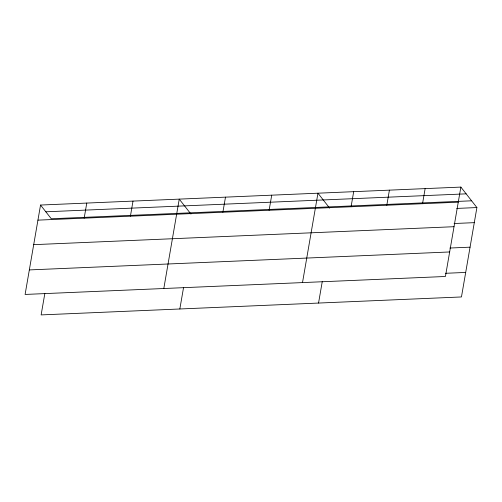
<?xml version="1.0" encoding="UTF-8"?>
<svg xmlns="http://www.w3.org/2000/svg" width="502" height="502" viewBox="0 0 502 502"><rect width="100%" height="100%" fill="white"/><g stroke="black" fill="none" stroke-linecap="round" stroke-linejoin="round"><path stroke-width="0.75" d="M40.543 205.048L25.1 294.442L445.425 276.483L460.867 187.089L40.543 205.048L51.286 218.765L471.61 200.806M44.841 293.457L41.133 314.911L461.457 296.952L476.9 207.558L460.867 187.089M84.167 218.169L86.777 203.072M130.407 216.193L133.011 201.095M163.809 288.512L179.245 199.125L190.955 214.065M179.841 308.981L183.55 287.533M222.875 212.239L225.486 197.148M269.11 210.263L271.72 195.171M302.511 282.588L317.954 193.195L329.657 208.142M318.55 303.057L322.253 281.603M351.074 206.761L353.684 191.67M386.804 205.236L389.408 190.145M422.527 203.712L425.138 188.614M45.833 211.806L466.157 193.847M37.932 220.14L458.257 202.18M456.707 208.424L476.9 207.558M454.097 223.515L474.296 222.656M33.697 244.662L454.021 226.703M449.867 248.032L470.06 247.172M29.336 269.919L449.66 251.96M445.5 273.295L465.693 272.435"/></g></svg>
